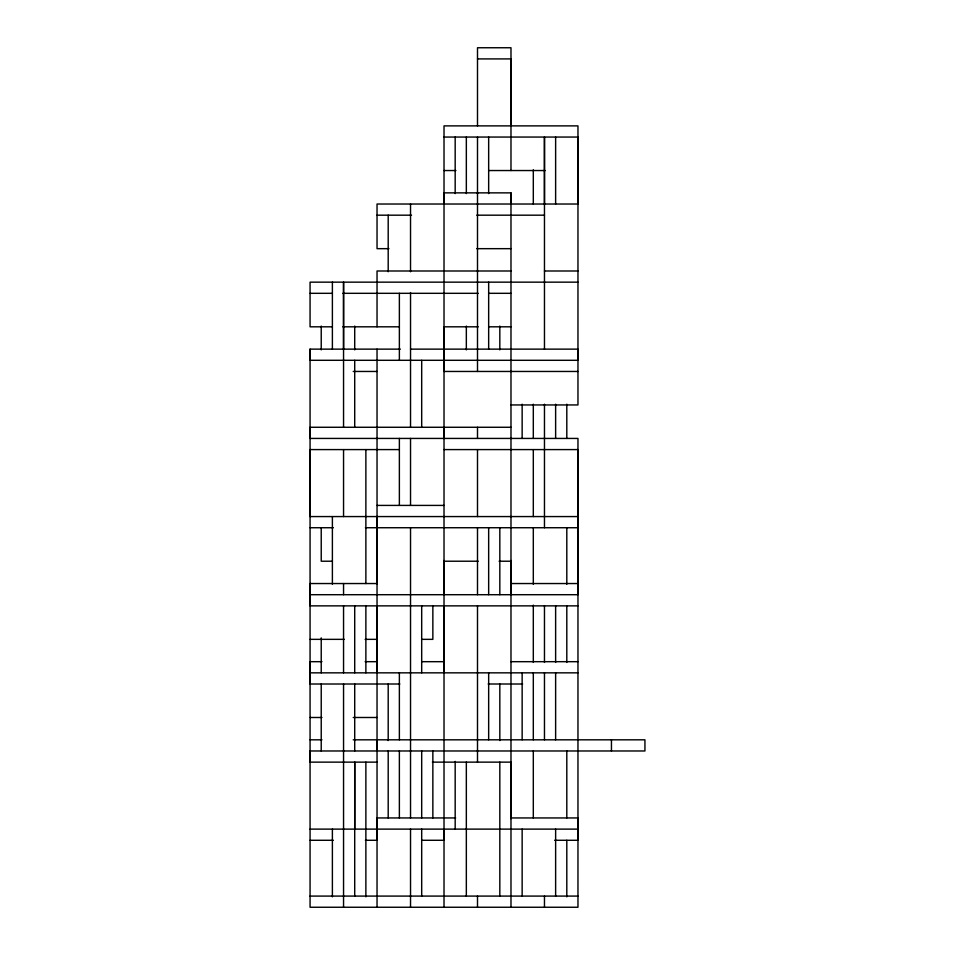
<?xml version="1.0" encoding="UTF-8"?>
<svg xmlns="http://www.w3.org/2000/svg" width="955" height="955" viewBox="0 0 955 955"><rect width="100%" height="100%" fill="white"/><g stroke="black" fill="none" stroke-linecap="round" stroke-linejoin="round"><path stroke-width="1.43" d="M400.336 349.136L310.065 349.136L310.065 360.298L577.966 360.298L577.966 349.136L410.531 349.136M343.549 349.136L343.549 282.155L343.549 427.267M354.711 896.088L354.711 762.138L354.711 829.119M377.034 750.976L377.034 739.815M377.034 672.845L377.034 605.864M377.034 584.281L377.034 516.571M444.015 829.119L444.015 840.281L422.17 840.281M444.015 672.845L444.015 605.864M444.015 594.702L444.015 560.478M444.015 438.429L444.015 427.267M444.015 204.024L444.015 192.862L510.985 192.862L510.985 907.25M477.5 192.862L477.5 371.459M510.985 818.698L510.985 762.138L432.364 762.138M510.985 594.702L510.985 560.478M510.985 204.024L510.985 192.862M510.985 125.881L510.985 58.912L477.5 58.912M544.469 662.424L544.469 605.864M544.469 204.024L544.469 137.054L544.469 349.136M555.631 662.424L555.631 605.864M444.015 137.054L577.966 137.054L577.966 204.024L377.034 204.024L377.034 248.67L388.948 248.67M444.015 170.539L455.917 170.539M488.662 170.539L545.221 170.539M377.034 215.185L411.498 215.185M476.76 215.185L544.469 215.185M476.76 248.67L510.985 248.67M510.985 270.993L377.034 270.993L377.034 326.813M544.469 270.993L577.966 270.993M577.966 282.155L310.065 282.155L310.065 326.813L332.388 326.813M310.065 293.316L332.388 293.316M342.809 293.316L478.24 293.316M488.662 293.316L510.985 293.316M342.809 326.813L399.369 326.813M478.24 326.813L444.015 326.813L444.015 371.459L577.966 371.459M488.662 326.813L510.985 326.813M353.231 371.459L377.034 371.459M510.985 404.944L577.966 404.944L577.966 125.881L444.015 125.881L444.015 907.25M510.985 427.267L310.065 427.267L310.065 438.429L577.966 438.429L577.966 907.25L310.065 907.25L310.065 349.136M399.369 449.59L310.065 449.59L310.065 516.571L577.966 516.571M444.015 449.59L577.966 449.59L577.966 594.702L310.065 594.702M377.034 505.41L444.015 505.41M310.065 527.733L333.355 527.733M365.395 527.733L577.966 527.733M332.388 561.218L321.226 561.218L321.226 527.733M444.015 561.218L478.24 561.218M499.083 561.218L510.985 561.218M377.034 583.541L310.065 583.541L310.065 605.864L577.966 605.864M510.985 583.541L577.966 583.541M310.065 639.349L344.301 639.349M365.132 639.349L377.034 639.349M421.692 639.349L432.854 639.349L432.854 605.864M321.966 661.684L310.065 661.684L310.065 684.007L399.847 684.007M365.132 661.684L377.034 661.684M421.692 661.684L444.015 661.684M510.985 661.684L577.966 661.684M310.065 672.845L577.966 672.845M488.172 684.007L522.636 684.007M310.065 717.491L321.966 717.491M353.231 717.491L377.034 717.491M310.065 739.815L321.966 739.815M353.231 739.815L644.935 739.815L644.935 750.976L310.065 750.976L310.065 762.138L377.034 762.138M455.666 817.946L377.034 817.946L377.034 840.281L365.395 840.281M510.985 817.946L577.966 817.946L577.966 840.281L554.664 840.281M310.065 829.119L577.966 829.119M310.065 840.281L333.355 840.281M310.065 896.088L577.966 896.088M611.451 739.815L611.451 750.976M566.804 404.204L566.804 438.429M566.804 527.733L566.804 584.281M566.804 605.864L566.804 662.424M566.804 750.976L566.804 817.946M566.804 840.281L566.804 896.829M555.631 137.054L555.631 204.024M555.631 404.204L555.631 438.429M555.631 672.845L555.631 739.815M555.631 829.119L555.631 896.088M544.469 404.204L544.469 527.733M544.469 672.845L544.469 739.815M544.469 896.088L544.469 907.25M533.308 169.787L533.308 204.024M533.308 404.204L533.308 438.429M533.308 449.59L533.308 516.571M533.308 527.733L533.308 584.281M533.308 605.124L533.308 662.424M533.308 672.845L533.308 739.815M533.308 750.976L533.308 817.946M522.146 404.204L522.146 438.429M522.146 672.845L522.146 739.815M522.146 829.119L522.146 896.088M510.985 170.539L510.985 47.75L477.5 47.75L477.5 125.881M499.823 326.061L499.823 349.876M499.823 527.733L499.823 594.702M499.823 684.007L499.823 740.555M499.823 762.138L499.823 896.088M488.662 137.054L488.662 193.602M488.662 282.155L488.662 349.136M488.662 527.733L488.662 594.702M488.662 672.845L488.662 739.815M477.5 137.054L477.5 193.602M477.5 427.267L477.5 438.429M477.5 449.59L477.5 516.571M477.5 527.733L477.5 594.702M477.5 605.864L477.5 762.138M477.5 896.088L477.5 907.25M466.338 137.054L466.338 193.602M466.338 326.061L466.338 349.876M466.338 762.138L466.338 896.088M455.177 137.054L455.177 193.602M455.177 761.398L455.177 829.119M432.854 750.976L432.854 817.946M421.692 360.298L421.692 427.267M421.692 605.864L421.692 672.845M421.692 750.976L421.692 817.946M421.692 829.119L421.692 896.088M410.531 204.024L410.531 271.745M410.531 292.576L410.531 427.267M410.531 438.429L410.531 505.41M410.531 527.733L410.531 817.946M410.531 829.119L410.531 907.25M399.369 293.316L399.369 360.298M399.369 438.429L399.369 505.41M399.369 672.845L399.369 739.815M399.369 750.976L399.369 817.946M388.196 215.185L388.196 271.745M388.196 684.007L388.196 740.555M388.196 750.976L388.196 817.946M377.034 349.136L377.034 907.25M365.872 449.59L365.872 583.541M365.872 605.864L365.872 672.845M365.872 762.138L365.872 896.829M354.711 326.061L354.711 349.876M354.711 360.298L354.711 427.267M354.711 605.864L354.711 672.845M354.711 684.007L354.711 750.976M343.549 449.59L343.549 516.571M343.549 583.541L343.549 594.702M343.549 605.864L343.549 672.845M343.549 684.007L343.549 907.25M332.388 282.155L332.388 349.136M332.388 516.571L332.388 584.281M332.388 829.119L332.388 896.829M321.226 326.061L321.226 349.876M321.226 637.868L321.226 672.845M321.226 684.007L321.226 750.976"/></g></svg>
